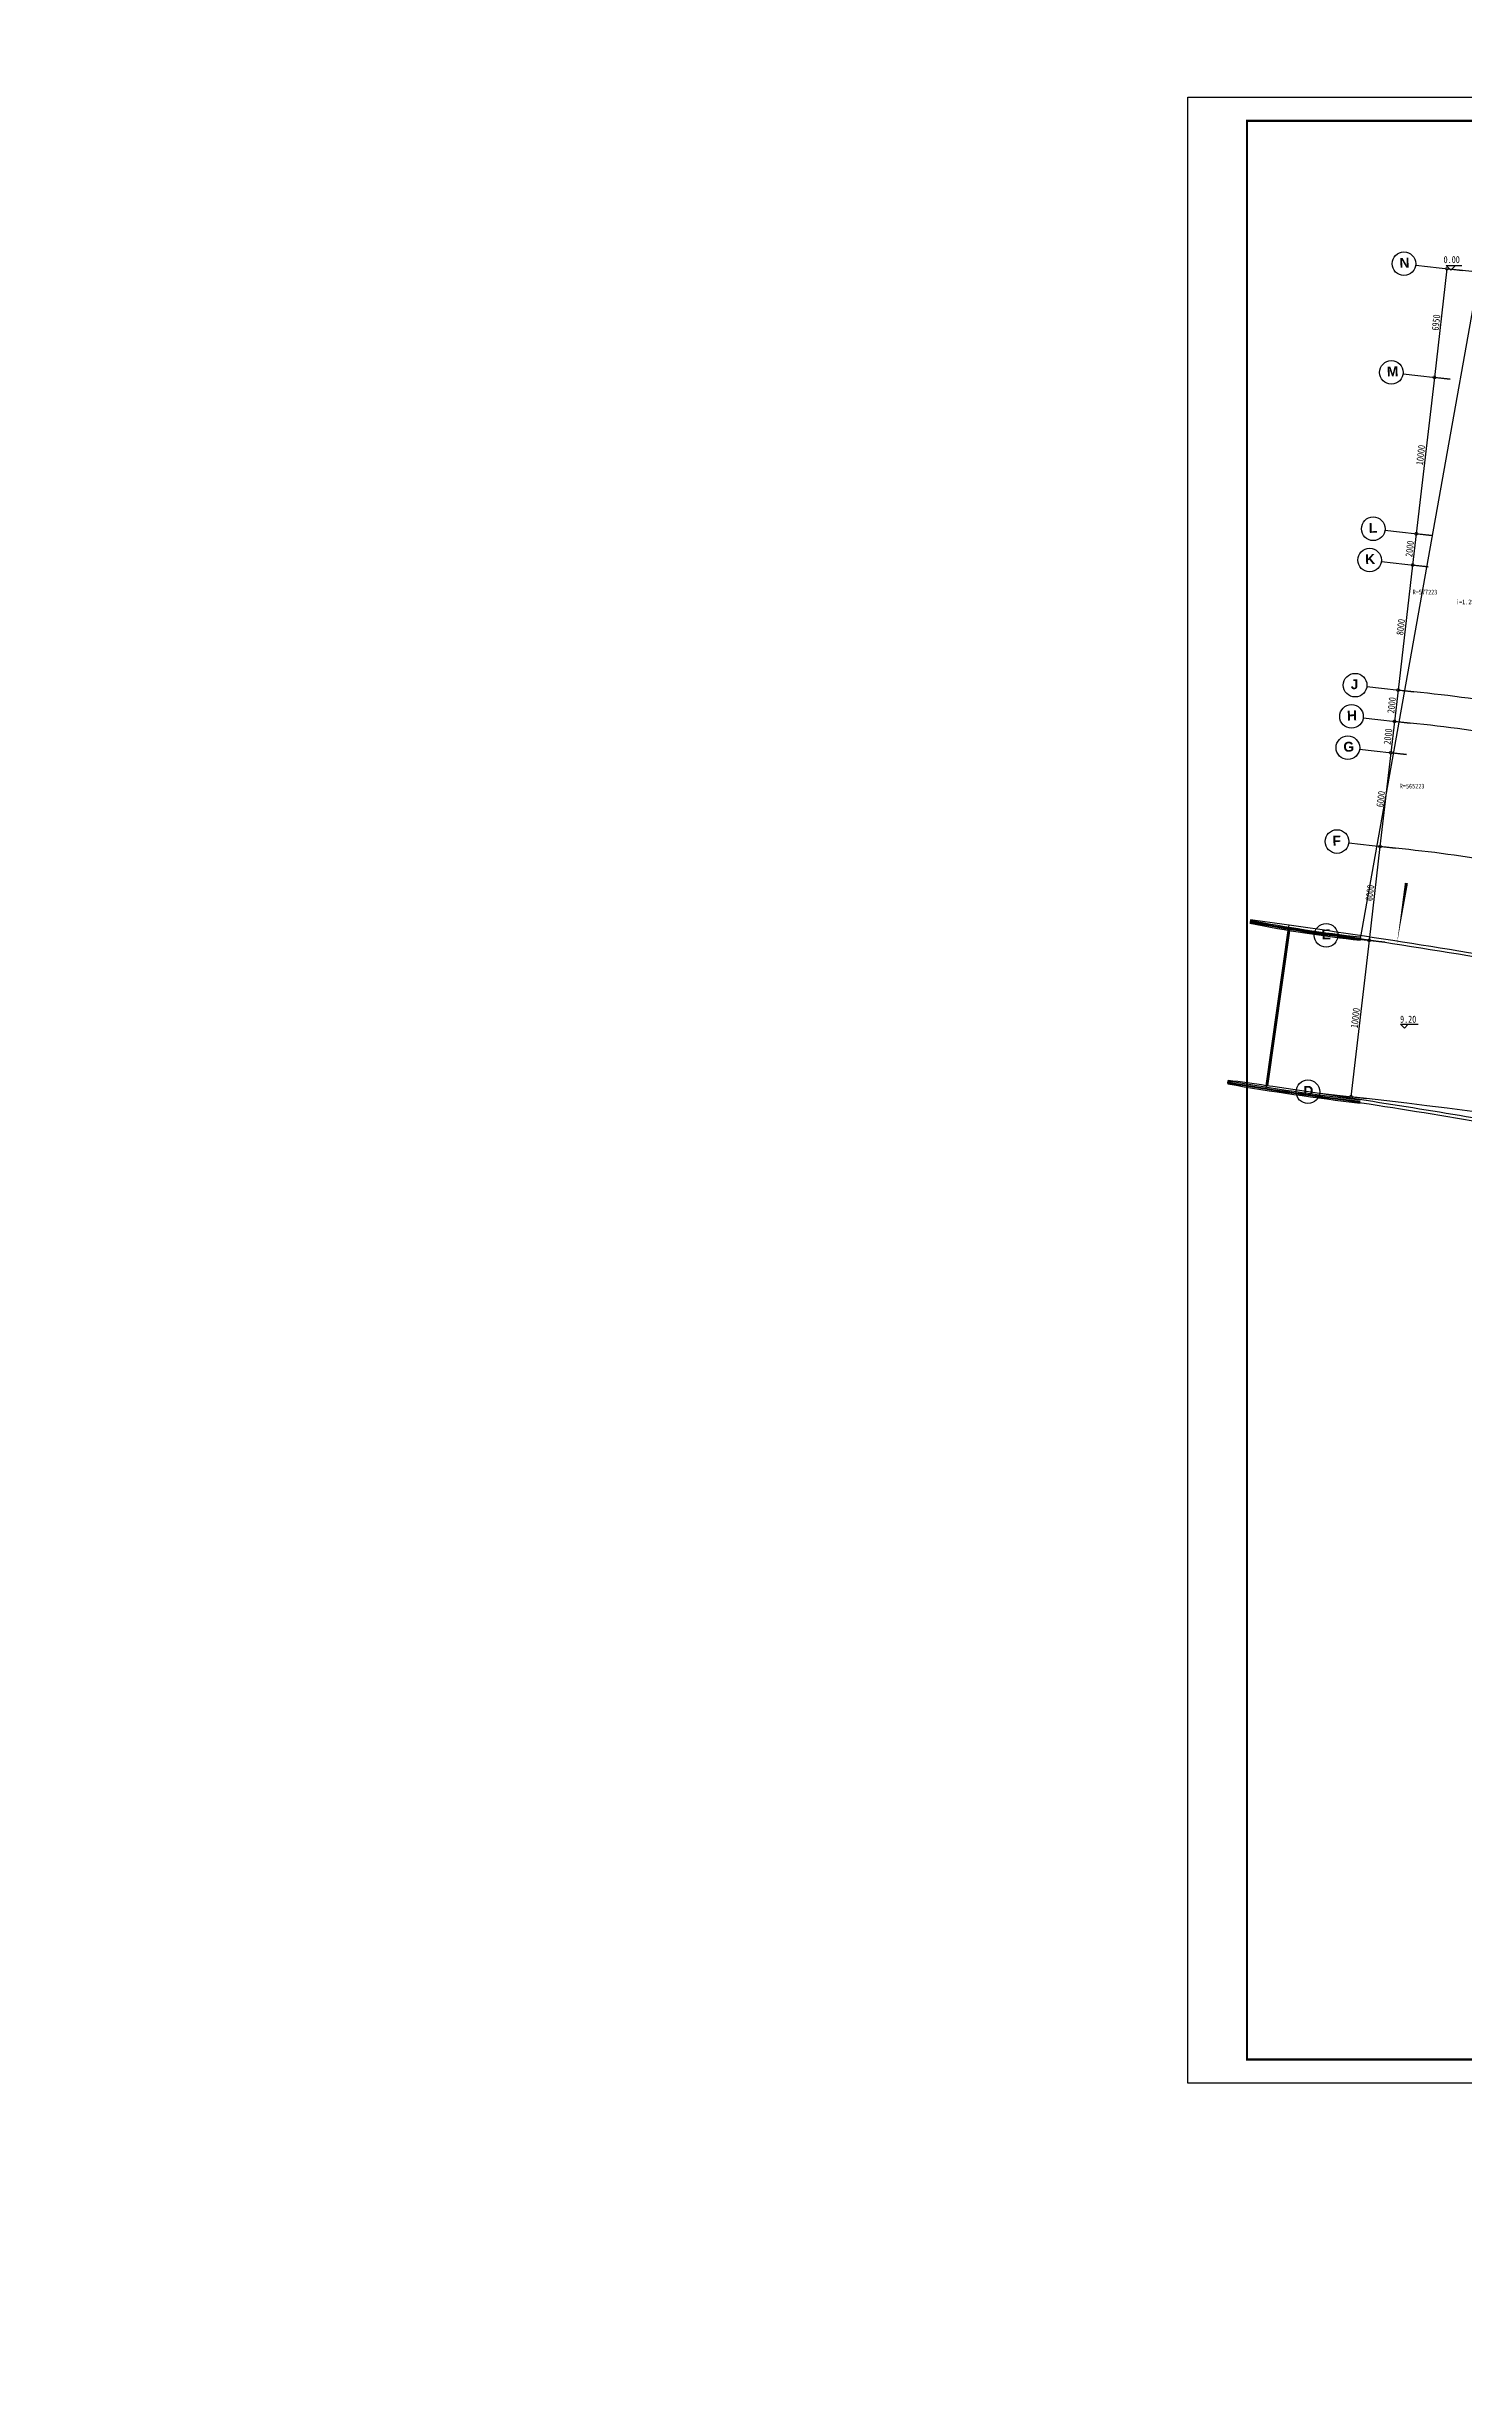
# Model space of a CAD drawing. Extents: x 23618587 to 48466785, y 42305484 to 86624613.
# Drawn here: x 24148770 to 24238825, y 43014347 to 43162400 of the extents above; entities that cross this region are included whole.
import ezdxf

# ---------------------------------------------------------------- set-up
doc = ezdxf.new("R2010")
doc.units = 0
doc.header["$MEASUREMENT"] = 0
doc.layers.get('0').update_dxf_attribs({"linetype": 'CONTINUOUS'})
doc.layers.get('DEFPOINTS').update_dxf_attribs({"linetype": 'CONTINUOUS'})
doc.layers.add('AC-W', color=7, linetype='CONTINUOUS')
doc.layers.add('FRAME', color=7, linetype='CONTINUOUS')
doc.styles.add('Q1', font='SimSun.ttf', dxfattribs={"width": 0.8, "height": 450})
doc.styles.add('Q200', font='SimSun.ttf', dxfattribs={"width": 0.8, "height": 450})
doc.styles.add('T-SG-01$0$Arial', font='ARIALBD.TTF')
doc.dimstyles.new('Q2', dxfattribs={"dimscale": 150, "dimtxt": 2.5, "dimasz": 2.5, "dimexe": 0, "dimexo": 0, "dimgap": 0.5, "dimtad": 1, "dimdec": 4, "dimdsep": 46, "dimtxsty": 'Q200', "dimblk1": 'DOTSMALL', "dimblk2": 'DOTSMALL', "dimsah": 1, "dimcen": 2.5, "dimadec": 0, "dimazin": 0, "dimtfac": 1, "dimtdec": 3, "dimtmove": 2, "dimatfit": 3, "dimldrblk": 'DOTSMALL', "dimfxl": 1, "dimtolj": 1, "dimtzin": 10, "dimarcsym": 0})

# ---------------------------------------------------------------- blocks, each defined once
blk = doc.blocks.new('_DOTSMALL')
at = {"color": 0, "linetype": 'ByBlock', "const_width": 0.5}
blk.add_lwpolyline([(-0.0625, 0, 1), (0.0625, 0, 1)], format="xyb", close=True, dxfattribs=at)
blk = doc.blocks.new('*D132')
at = {"color": 0, "linetype": 'ByBlock'}
for p, q in [((24237720, 43148294), (24236920, 43141390)), ((24238713, 43148178), (24237720, 43148294)), ((24237913, 43141275), (24236920, 43141390))]:
    blk.add_line(p, q, dxfattribs=at)
at = {"layer": 'DEFPOINTS', "color": 0, "linetype": 'ByBlock'}
for p in [(24238713, 43148178), (24236920, 43141390), (24237913, 43141275)]:
    blk.add_point(p, dxfattribs=at)
at = {"color": 0, "linetype": 'ByBlock', "xscale": 375, "yscale": 375, "zscale": 375}
for p, rotation in [((24237720, 43148294), 83.3880693312522), ((24236920, 43141390), 263.3880693312522)]:
    blk.add_blockref('_DOTSMALL', p, dxfattribs=dict(at, rotation=rotation))
at = {"color": 0, "linetype": 'ByBlock', "insert": (24237022, 43144876), "char_height": 450, "attachment_point": 5, "rotation": 83.38807, "style": 'Q200'}
blk.add_mtext('\\A1;6950', dxfattribs=at)
blk = doc.blocks.new('*D133')
at = {"color": 0, "linetype": 'ByBlock'}
for p, q in [((24236920, 43141390), (24235768, 43131456)), ((24237913, 43141275), (24236920, 43141390)), ((24236761, 43131341), (24235768, 43131456))]:
    blk.add_line(p, q, dxfattribs=at)
at = {"layer": 'DEFPOINTS', "color": 0, "linetype": 'ByBlock'}
for p in [(24237913, 43141275), (24235768, 43131456), (24236761, 43131341)]:
    blk.add_point(p, dxfattribs=at)
at = {"color": 0, "linetype": 'ByBlock', "xscale": 375, "yscale": 375, "zscale": 375}
for p, rotation in [((24236920, 43141390), 83.38686714512491), ((24235768, 43131456), 263.3868671451249)]:
    blk.add_blockref('_DOTSMALL', p, dxfattribs=dict(at, rotation=rotation))
at = {"color": 0, "linetype": 'ByBlock', "insert": (24236046, 43136458), "char_height": 450, "attachment_point": 5, "rotation": 83.38687, "style": 'Q200'}
blk.add_mtext('\\A1;10000', dxfattribs=at)
blk = doc.blocks.new('*D134')
at = {"color": 0, "linetype": 'ByBlock'}
for p, q in [((24235768, 43131456), (24235538, 43129470)), ((24236761, 43131341), (24235768, 43131456)), ((24236531, 43129355), (24235538, 43129470))]:
    blk.add_line(p, q, dxfattribs=at)
at = {"layer": 'DEFPOINTS', "color": 0, "linetype": 'ByBlock'}
for p in [(24236761, 43131341), (24235538, 43129470), (24236531, 43129355)]:
    blk.add_point(p, dxfattribs=at)
at = {"color": 0, "linetype": 'ByBlock', "xscale": 375, "yscale": 375, "zscale": 375}
for p, rotation in [((24235768, 43131456), 83.38489562033357), ((24235538, 43129470), 263.3848956203336)]:
    blk.add_blockref('_DOTSMALL', p, dxfattribs=dict(at, rotation=rotation))
at = {"color": 0, "linetype": 'ByBlock', "insert": (24235355, 43130498), "char_height": 450, "attachment_point": 5, "rotation": 83.3849, "style": 'Q200'}
blk.add_mtext('\\A1;2000', dxfattribs=at)
blk = doc.blocks.new('*D135')
at = {"color": 0, "linetype": 'ByBlock'}
for p, q in [((24235538, 43129470), (24234616, 43121523)), ((24236531, 43129355), (24235538, 43129470)), ((24235610, 43121408), (24234616, 43121523))]:
    blk.add_line(p, q, dxfattribs=at)
at = {"layer": 'DEFPOINTS', "color": 0, "linetype": 'ByBlock'}
for p in [(24236531, 43129355), (24234616, 43121523), (24235610, 43121408)]:
    blk.add_point(p, dxfattribs=at)
at = {"color": 0, "linetype": 'ByBlock', "xscale": 375, "yscale": 375, "zscale": 375}
for p, rotation in [((24235538, 43129470), 83.38797624756806), ((24234616, 43121523), 263.3879762475681)]:
    blk.add_blockref('_DOTSMALL', p, dxfattribs=dict(at, rotation=rotation))
at = {"color": 0, "linetype": 'ByBlock', "insert": (24234779, 43125531), "char_height": 450, "attachment_point": 5, "rotation": 83.38798, "style": 'Q200'}
blk.add_mtext('\\A1;8000', dxfattribs=at)
blk = doc.blocks.new('*D136')
at = {"color": 0, "linetype": 'ByBlock'}
for p, q in [((24234616, 43121523), (24234386, 43119536)), ((24235610, 43121408), (24234616, 43121523)), ((24235379, 43119421), (24234386, 43119536))]:
    blk.add_line(p, q, dxfattribs=at)
at = {"layer": 'DEFPOINTS', "color": 0, "linetype": 'ByBlock'}
for p in [(24235610, 43121408), (24234386, 43119536), (24235379, 43119421)]:
    blk.add_point(p, dxfattribs=at)
at = {"color": 0, "linetype": 'ByBlock', "xscale": 375, "yscale": 375, "zscale": 375}
for p, rotation in [((24234616, 43121523), 83.38331441852743), ((24234386, 43119536), 263.3833144185274)]:
    blk.add_blockref('_DOTSMALL', p, dxfattribs=dict(at, rotation=rotation))
at = {"color": 0, "linetype": 'ByBlock', "insert": (24234203, 43120564), "char_height": 450, "attachment_point": 5, "rotation": 83.38331, "style": 'Q200'}
blk.add_mtext('\\A1;2000', dxfattribs=at)
blk = doc.blocks.new('*D137')
at = {"color": 0, "linetype": 'ByBlock'}
for p, q in [((24234386, 43119536), (24234156, 43117550)), ((24235379, 43119421), (24234386, 43119536)), ((24235149, 43117434), (24234156, 43117550))]:
    blk.add_line(p, q, dxfattribs=at)
at = {"layer": 'DEFPOINTS', "color": 0, "linetype": 'ByBlock'}
for p in [(24235379, 43119421), (24234156, 43117550), (24235149, 43117434)]:
    blk.add_point(p, dxfattribs=at)
at = {"color": 0, "linetype": 'ByBlock', "xscale": 375, "yscale": 375, "zscale": 375}
for p, rotation in [((24234386, 43119536), 83.38551375160773), ((24234156, 43117550), 263.3855137516077)]:
    blk.add_blockref('_DOTSMALL', p, dxfattribs=dict(at, rotation=rotation))
at = {"color": 0, "linetype": 'ByBlock', "insert": (24233973, 43118577), "char_height": 450, "attachment_point": 5, "rotation": 83.38551, "style": 'Q200'}
blk.add_mtext('\\A1;2000', dxfattribs=at)
blk = doc.blocks.new('*D138')
at = {"color": 0, "linetype": 'ByBlock'}
for p, q in [((24234156, 43117550), (24233465, 43111589)), ((24235149, 43117434), (24234156, 43117550)), ((24234458, 43111474), (24233465, 43111589))]:
    blk.add_line(p, q, dxfattribs=at)
at = {"layer": 'DEFPOINTS', "color": 0, "linetype": 'ByBlock'}
for p in [(24235149, 43117434), (24233465, 43111589), (24234458, 43111474)]:
    blk.add_point(p, dxfattribs=at)
at = {"color": 0, "linetype": 'ByBlock', "xscale": 375, "yscale": 375, "zscale": 375}
for p, rotation in [((24234156, 43117550), 83.38673745628788), ((24233465, 43111589), 263.3867374562878)]:
    blk.add_blockref('_DOTSMALL', p, dxfattribs=dict(at, rotation=rotation))
at = {"color": 0, "linetype": 'ByBlock', "insert": (24233512, 43114604), "char_height": 450, "attachment_point": 5, "rotation": 83.38674, "style": 'Q200'}
blk.add_mtext('\\A1;6000', dxfattribs=at)
blk = doc.blocks.new('*D139')
at = {"color": 0, "linetype": 'ByBlock'}
for p, q in [((24233465, 43111589), (24232774, 43105629)), ((24234458, 43111474), (24233465, 43111589)), ((24233767, 43105514), (24232774, 43105629))]:
    blk.add_line(p, q, dxfattribs=at)
at = {"layer": 'DEFPOINTS', "color": 0, "linetype": 'ByBlock'}
for p in [(24234458, 43111474), (24232774, 43105629), (24233767, 43105514)]:
    blk.add_point(p, dxfattribs=at)
at = {"color": 0, "linetype": 'ByBlock', "xscale": 375, "yscale": 375, "zscale": 375}
for p, rotation in [((24233465, 43111589), 83.38694707575284), ((24232774, 43105629), 263.3869470757529)]:
    blk.add_blockref('_DOTSMALL', p, dxfattribs=dict(at, rotation=rotation))
at = {"color": 0, "linetype": 'ByBlock', "insert": (24232821, 43108644), "char_height": 450, "attachment_point": 5, "rotation": 83.38695, "style": 'Q200'}
blk.add_mtext('\\A1;6000', dxfattribs=at)
blk = doc.blocks.new('*D140')
at = {"color": 0, "linetype": 'ByBlock'}
for p, q in [((24232774, 43105629), (24231622, 43095696)), ((24233767, 43105514), (24232774, 43105629)), ((24232616, 43095581), (24231622, 43095696))]:
    blk.add_line(p, q, dxfattribs=at)
at = {"layer": 'DEFPOINTS', "color": 0, "linetype": 'ByBlock'}
for p in [(24233767, 43105514), (24231622, 43095696), (24232616, 43095581)]:
    blk.add_point(p, dxfattribs=at)
at = {"color": 0, "linetype": 'ByBlock', "xscale": 375, "yscale": 375, "zscale": 375}
for p, rotation in [((24232774, 43105629), 83.38736012216329), ((24231622, 43095696), 263.3873601221633)]:
    blk.add_blockref('_DOTSMALL', p, dxfattribs=dict(at, rotation=rotation))
at = {"color": 0, "linetype": 'ByBlock', "insert": (24231900, 43100697), "char_height": 450, "attachment_point": 5, "rotation": 83.38736, "style": 'Q200'}
blk.add_mtext('\\A1;10000', dxfattribs=at)

msp = doc.modelspace()

# ---------------------------------------------------------------- linework, layer by layer
at = {"layer": 'AC-W', "color": 7, "ltscale": 1500}
msp.add_line((24232215.30344, 43105624.41262), (24240140.68981, 43150063.27928), dxfattribs=at)
at = {"layer": 'AC-W', "color": 7}
for p, q in [((24235733.3799, 43148523.93179), (24238713.42206, 43148178.46291)), ((24237664.12343, 43148493.11004), (24238652.88328, 43148493.11004)), ((24237664.12343, 43148493.11004), (24237964.12343, 43148193.11004)), ((24238264.12343, 43148493.11004), (24237964.12343, 43148193.11004)), ((24234932.95399, 43141620.17786), (24237912.99615, 43141274.70898)), ((24233781.39106, 43131686.70401), (24236761.43321, 43131341.23513)), ((24233551.07847, 43129700.00924), (24236531.12063, 43129354.54036)), ((24232629.82813, 43121753.23015), (24235609.87028, 43121407.76127)), ((24232399.43008, 43119766.54529), (24235379.47224, 43119421.07641)), ((24232169.1175, 43117779.85052), (24235149.15965, 43117434.38164)), ((24231478.17974, 43111819.7662), (24234458.2219, 43111474.29732)), ((24225237.51129, 43106938.38198), (24225210.10675, 43106740.2684)), ((24226233.08341, 43096397.10196), (24227661.76384, 43106395.54545)), ((24226282.58033, 43096390.02701), (24227711.26077, 43106388.47054)), ((24226332.0766, 43096382.9475), (24227760.75705, 43106381.39116)), ((24227661.76208, 43106395.53212), (24227690.05469, 43106593.53441)), ((24227661.76208, 43106395.53212), (24227661.76208, 43106395.53212)), ((24230787.24198, 43105859.68189), (24233767.28414, 43105514.21301)), ((24234764.58297, 43100304.58321), (24235882.58297, 43100304.58321)), ((24234764.58297, 43100304.58321), (24235014.58297, 43100054.58321)), ((24235264.58297, 43100304.58321), (24235014.58297, 43100054.58321)), ((24223798.77276, 43096537.41898), (24223826.17731, 43096735.53256)), ((24223798.77276, 43096537.41898), (24223798.77276, 43096537.41898)), ((24226233.08355, 43096397.10194), (24226204.79285, 43096199.11296)), ((24229635.67905, 43095926.20804), (24232615.7212, 43095580.73916))]:
    msp.add_line(p, q, dxfattribs=at)
msp.add_lwpolyline([(24241091.72253, 43147461.73528, 0, 0, 0), (24235144.06101, 43109270.28603, 200, 0, 0), (24234536.51954, 43105369.1075, 0, 0, 0)], format="xyseb", dxfattribs=at)
for centre in [(24234988.36936, 43148610.29901), (24234187.94345, 43141706.54508), (24233036.38052, 43131773.07123), (24232806.06793, 43129786.37646), (24231884.81759, 43121839.59737), (24231654.41955, 43119852.91251), (24231424.10696, 43117866.21774), (24230733.1692, 43111906.13342), (24230042.23144, 43105946.04911), (24228890.66851, 43096012.57526)]:
    msp.add_circle(centre, 750, dxfattribs=at)
for centre, radius, start, end in [((24148759.7883, 42835660.74182), 530172.67138, 79.4743453433, 79.4743453433), ((24148766.30591, 42835659.45113), 530172.67138, 78.1227654299, 78.1227654299), ((24148779.34207, 42835656.52904), 530172.67138, 76.2090487924, 76.2090487924), ((24241541.07257, 43189981.18902), 84854.13444, 258.9011707026, 263.6836599595), ((23296698.85413, 36494571.99441), 6677042.94054, 81.985284799872, 82.006529444274), ((24241428.67178, 43189247.55046), 83912.90704, 258.8723745609, 263.6897389606), ((23249209.80246, 36156571.13583), 7018563.59555, 81.986109209748, 82.006327403288), ((24149392.33084, 42558636.58887), 553322.67138, 79.8589868305, 81.868036755), ((24149392.33084, 42558636.58887), 553522.67138, 79.8589973065, 81.868036755), ((24249039.42945, 43241316.30045), 146989.00047, 260.111039286, 263.4238089668), ((24186652.90133, 42823632.41348), 275421.41854, 81.7434941031, 82.2489425106), ((24149392.33084, 42558636.58887), 543022.67138, 80.4208271703, 82.1243998673), ((24248859.59216, 43240046.90534), 145507.72709, 260.0920203066, 263.4278501335), ((24186709.19825, 42824032.79498), 275217.10196, 81.7432133378, 82.2492232847), ((24149392.33084, 42558636.58887), 543222.67138, 80.4206309848, 81.868036755)]:
    msp.add_arc(centre, radius, start, end, dxfattribs=at)
at = {"layer": 'AC-W', "color": 7, "ltscale": 1500}
for centre, radius, start, end in [((24197694.4464, 42783364.48404), 367112.7838, 71.7717542052, 83.5847479185), ((24226809.90594, 43030311.78729), 91520.03171, 75.7533953255, 84.4823532852), ((24226717.69507, 43029596.52825), 90241.20948, 75.716854703, 84.4920105737), ((24226342.25662, 43026684.33099), 85177.50487, 75.5639998126, 84.5324036603), ((24193781.10644, 42751196.88878), 346566.5358, 69.9622299358, 83.5661946001)]:
    msp.add_arc(centre, radius, start, end, dxfattribs=at)
at = {"layer": 'AC-W', "color": 7, "ltscale": 100}
for centre, radius, start, end in [((24241498.79618, 43189705.07399), 84500.16555, 258.8904004945, 263.6859340701), ((24241470.69608, 43189521.66508), 84264.85944, 258.8832014862, 263.6874538151), ((24248974.33775, 43240857.69156), 146451.09124, 260.1040899064, 263.4251826028), ((24248928.5345, 43240534.04861), 146074.42348, 260.0992803789, 263.4262386232)]:
    msp.add_arc(centre, radius, start, end, dxfattribs=at)
at = {"layer": 'FRAME'}
msp.add_lwpolyline([(24221262.63462, 43033036.28865), (24221262.63462, 43159186.28865), (24399612.63462, 43159186.28865), (24399612.63462, 43033036.28865)], close=True, dxfattribs=at)
at = {"layer": 'FRAME', "const_width": 135}
msp.add_lwpolyline([(24225012.63462, 43034536.28865), (24225012.63462, 43157686.28865), (24398112.63462, 43157686.28865), (24398112.63462, 43034536.28865)], close=True, dxfattribs=at)

# ---------------------------------------------------------------- texts
at = {"layer": 'AC-W', "color": 7, "style": 'T-SG-01$0$Arial'}
for s, p in [('N', (24234714.3915, 43148346.55165)), ('M', (24233913.96559, 43141442.79772)), ('L', (24232762.40266, 43131509.32386)), ('K', (24232532.09007, 43129522.62909)), ('J', (24231610.83972, 43121575.85001)), ('H', (24231380.44168, 43119589.16514)), ('G', (24231150.1291, 43117602.47037)), ('F', (24230459.19134, 43111642.38606)), ('E', (24229768.25358, 43105682.30175)), ('D', (24228616.69065, 43095748.82789))]:
    msp.add_text(s, height=625, rotation=2.0186641006, dxfattribs=at).set_placement(p)
at = {"layer": 'AC-W', "color": 7, "width": 0.8}
for s, height, style, p in [('0.00', 450, 'Q1', (24237505.55819, 43148647.81344)), ('R=577223', 300, 'Q200', (24235541.05609, 43127603.73257)), ('i=1.2%', 300, 'Q1', (24238290.46402, 43126976.06375)), ('R=565223', 300, 'Q200', (24234722.58891, 43115274.85237)), ('9.20', 450, 'Q1', (24234739.50256, 43100395.26122))]:
    msp.add_text(s, height=height, dxfattribs=dict(at, style=style)).set_placement(p)

# ---------------------------------------------------------------- dimensions: what is measured, and where the dimension line sits
at = {"layer": 'AC-W', "color": 7}
for p1, p2, distance, picture, middle in [((24238713.24693, 43148178.48322), (24237912.99615, 43141274.70898), -1000.08603, '*D132', (24237021.68263, 43144876.2932)), ((24237912.99616, 43141274.70898), (24236761.34776, 43131341.24503), -1000.08604, '*D133', (24236045.73618, 43136457.70121)), ((24236761.43321, 43131341.23513), (24236531.03517, 43129354.55026), -1000.17207, '*D134', (24235354.71811, 43130497.67124)), ((24236531.03517, 43129354.55026), (24235609.87028, 43121407.76127), -1000.08603, '*D135', (24234779.01406, 43125530.85497)), ((24235609.87028, 43121407.76127), (24235379.41741, 43119421.08276), -1000.08602, '*D136', (24234203.21737, 43120564.22629)), ((24235379.47224, 43119421.07641), (24235149.09563, 43117434.38906), -1000.10283, '*D137', (24233972.83501, 43118577.48937)), ((24235149.15965, 43117434.38164), (24234458.15712, 43111474.30483), -999.93479, '*D138', (24233512.37319, 43114604.05294)), ((24234458.2219, 43111474.29732), (24233767.24117, 43105514.21799), -999.95675, '*D139', (24232821.42398, 43108643.96517)), ((24233767.28414, 43105514.21301), (24232615.7212, 43095580.73916), -1000, '*D140', (24231900.15107, 43100697.17927))]:
    dim = msp.add_aligned_dim(p1=p1, p2=p2, distance=distance, dimstyle='Q2', dxfattribs=at)
    dim.commit()
    dim.dimension.update_dxf_attribs({"geometry": picture, "text_midpoint": middle})

doc.saveas('drawing.dxf')
